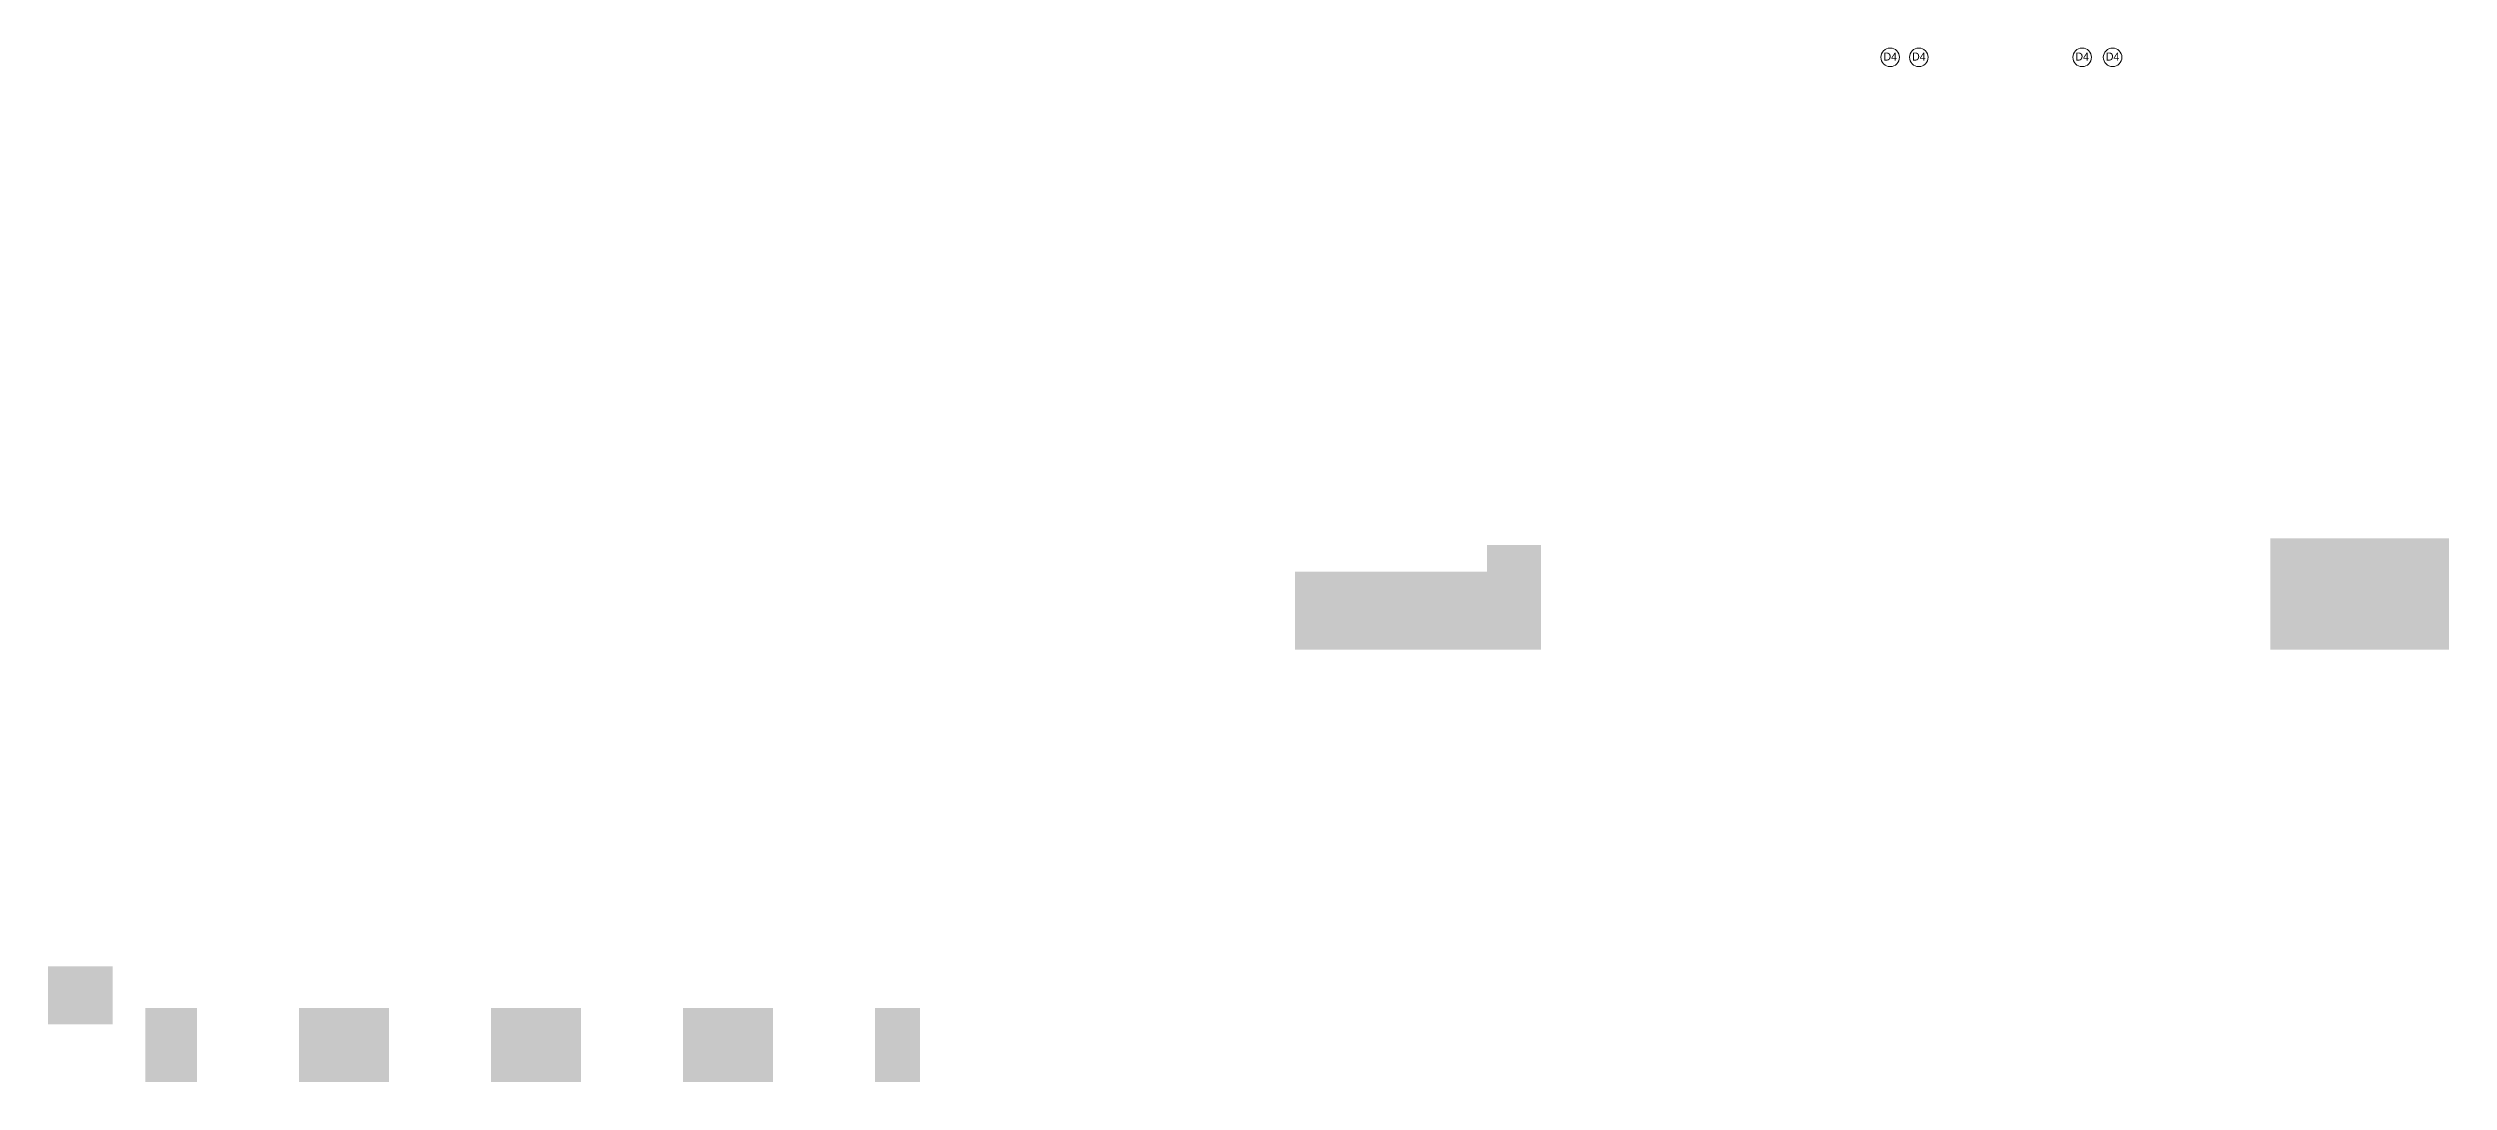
# Model space of a CAD drawing. Header units: millimetres. Extents: x 221017 to 6120115, y -1189702 to 83047459.
# Drawn here: x 6030090 to 6120115, y -1189702 to -1150959 of the extents above; entities that cross this region are included whole.
import ezdxf

# ---------------------------------------------------------------- set-up
doc = ezdxf.new("R2010")
doc.units = ezdxf.units.MM
doc.header["$LTSCALE"] = 150
doc.header["$MEASUREMENT"] = 0
doc.layers.add('Door Window Schedule', color=173, linetype='CONTINUOUS', lineweight=9)
doc.layers.add('False Ceiling_Toilet (T Ceiling with plastic wood board)', color=246, linetype='CONTINUOUS', lineweight=9)
doc.styles.get("Standard").update_dxf_attribs({"font": 'GOTHIC.TTF', "width": 0.8})

# ---------------------------------------------------------------- blocks, each defined once
blk = doc.blocks.new('D 4')
at = {"layer": 'Door Window Schedule', "ltscale": 0.5}
blk.add_circle((3005876, 66161), 348, dxfattribs=at)
at = {"layer": 'Door Window Schedule', "ltscale": 0.5, "insert": (3005877, 66341), "char_height": 300, "width": 871.62, "attachment_point": 2}
blk.add_mtext('{\\W1;D4}', dxfattribs=at)

msp = doc.modelspace()

# ---------------------------------------------------------------- hatches: boundary and pattern name
at = {"layer": 'False Ceiling_Toilet (T Ceiling with plastic wood board)', "ltscale": 0.5}
h = msp.add_hatch(color=256, dxfattribs=at)
h.paths.add_polyline_path([(6032514.5, -1185373.9), (6030089.5, -1185373.9), (6030089.5, -1187545.9), (6032514.5, -1187545.9)])
h.paths.add_polyline_path([(6035677, -1186927.4), (6033739.5, -1186927.4), (6033739.5, -1189702.4), (6035677, -1189702.4)])
h.paths.add_polyline_path([(6042877, -1186927.4), (6039502, -1186927.4), (6039502, -1189702.4), (6042877, -1189702.4)])
h.paths.add_polyline_path([(6050077, -1186927.4), (6046702, -1186927.4), (6046702, -1189702.4), (6050077, -1189702.4)])
h.paths.add_polyline_path([(6057277, -1186927.4), (6053902, -1186927.4), (6053902, -1189702.4), (6057277, -1189702.4)])
h.paths.add_polyline_path([(6061102, -1186927.4), (6062789.5, -1186927.4), (6062789.5, -1189702.4), (6061102, -1189702.4)])
h.paths.add_polyline_path([(6086064.5, -1169577.4), (6086064.5, -1173502.4), (6076839.5, -1173502.4), (6076839.5, -1170577.4), (6084039.5, -1170577.4), (6084039.5, -1169577.4)])
h.paths.add_polyline_path([(6120114.5, -1169327.4), (6113414.5, -1169327.4), (6113414.5, -1173502.4), (6120114.5, -1173502.4)])

# ---------------------------------------------------------------- block references
at = {"layer": 'Door Window Schedule'}
for p in [(3093286.9, -1217468.2), (3094359.3, -1217468.2), (3100484.2, -1217468.2), (3101625.6, -1217468.2)]:
    msp.add_blockref('D 4', p, dxfattribs=at)

doc.saveas('drawing.dxf')
